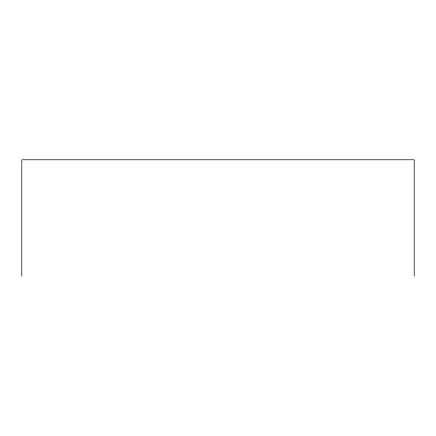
<?xml version="1.0" encoding="UTF-8"?>
<svg xmlns="http://www.w3.org/2000/svg" width="436" height="436" viewBox="0 0 436 436"><rect width="100%" height="100%" fill="white"/><g stroke="black" fill="none" stroke-linecap="round" stroke-linejoin="round"><path stroke-width="0.65" d="M414.2 276.222L414.2 159.778L21.8 159.778L21.8 276.222"/></g></svg>
